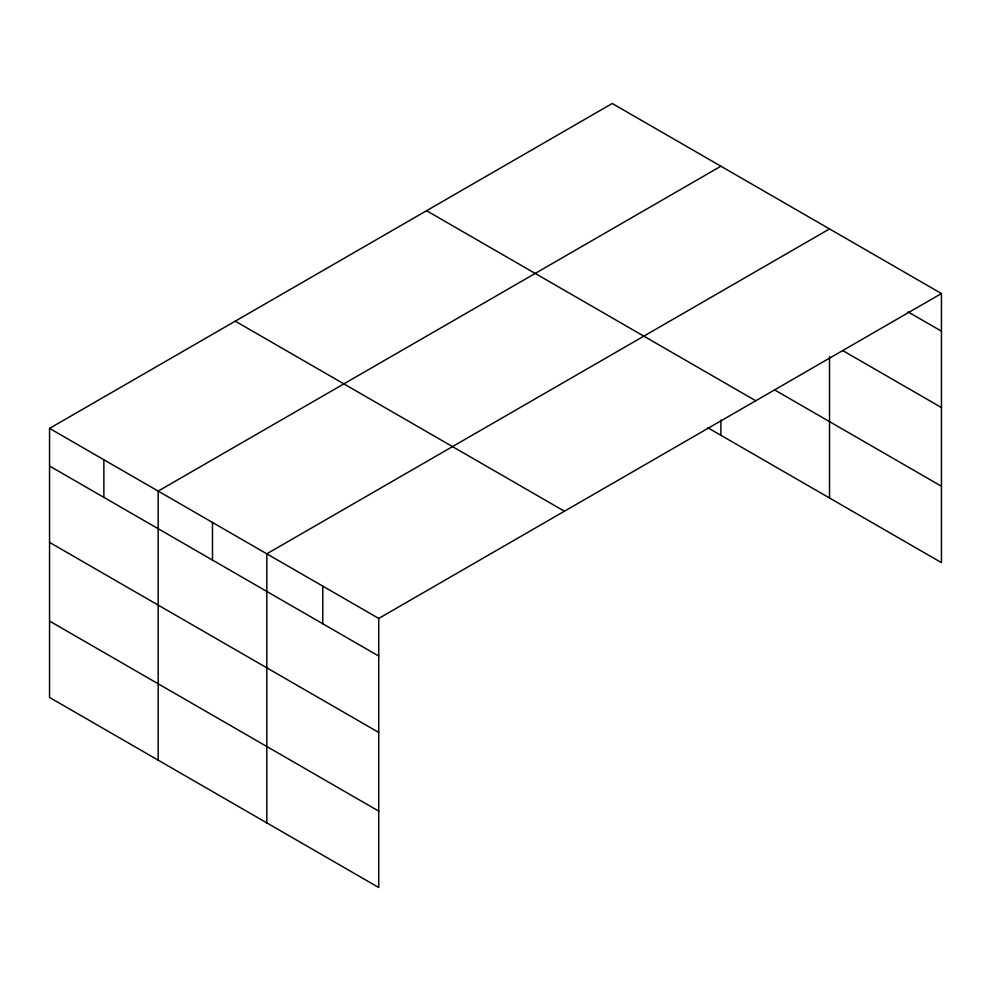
<?xml version="1.0" encoding="UTF-8"?>
<svg xmlns="http://www.w3.org/2000/svg" width="991" height="991" viewBox="0 0 991 991"><rect width="100%" height="100%" fill="white"/><g stroke="black" fill="none" stroke-linecap="round" stroke-linejoin="round"><path stroke-width="1.49" d="M49.55 428.385L378.735 618.434L378.735 887.502L49.55 697.453L49.55 428.385L612.265 103.498L941.45 293.547L941.45 562.615L707.648 427.641M720.891 166.215L158.176 491.102L158.176 760.171M829.529 228.933L266.814 553.82L266.814 822.877M378.735 618.434L941.45 293.547M908.14 311.954L941.45 331.18M842.846 350.628L941.45 407.561M775.21 390.268L941.45 486.247M426.564 210.711L755.749 400.76M235.251 321.171L564.436 511.22M49.55 466.005L378.735 656.067M49.55 542.387L378.735 732.436M49.55 621.072L378.735 811.121M829.529 356.562L829.529 498.002M720.891 420.011L720.891 435.284M322.769 586.127L322.769 623.76M212.495 522.455L212.495 560.088M103.869 459.737L103.869 497.371"/></g></svg>
